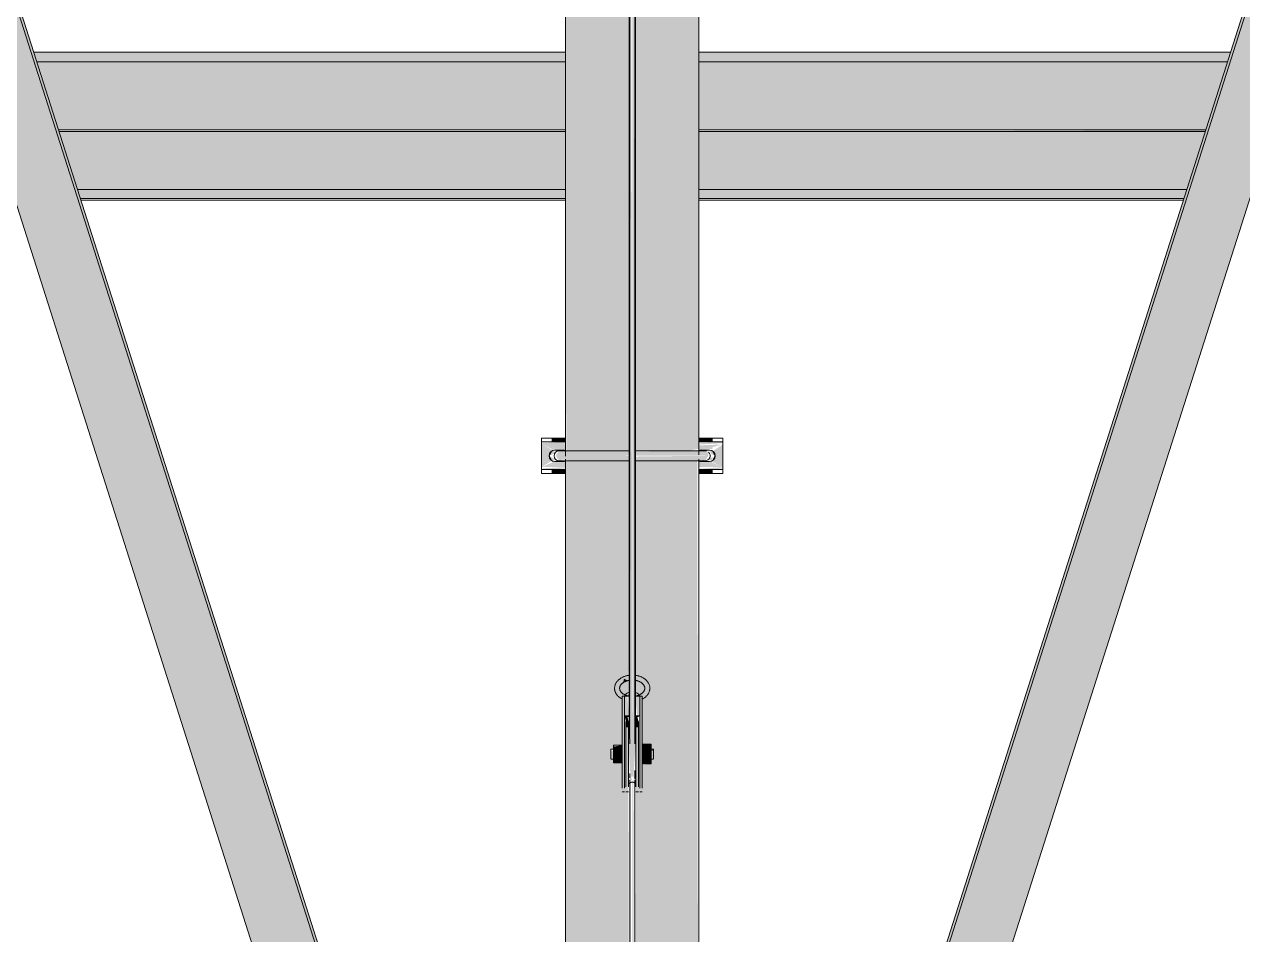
# Model space of a CAD drawing. Header units: inches. Extents: x 21380 to 98133, y -290 to 853.
# Drawn here: x 35887.8 to 35948.3, y 201.2 to 246.4 of the extents above; entities that cross this region are included whole.
import ezdxf

# ---------------------------------------------------------------- set-up
doc = ezdxf.new("R2010")
doc.units = ezdxf.units.IN
doc.header["$MEASUREMENT"] = 0
doc.layers.add('Q-SPCQ', color=91, linetype='Continuous', lineweight=9)
doc.layers.add('S-BEAM', color=12, linetype='Continuous', lineweight=9)

# ---------------------------------------------------------------- blocks, each defined once
blk = doc.blocks.new('Basketball_Backstop-Performance_Sports_Systems-3103-Ceiling_Hung - 27_-0_ to 27_-11 7_8_-652462-Building Section - East_West looking South')
at = {"layer": 'Q-SPCQ'}
h = blk.add_hatch(color=256, dxfattribs=at)
h.paths.add_polyline_path([(-25627.273, 157.563), (-25625.39, 157.563), (-25625.39, 160.188), (-25628.11, 160.188), (-25627.868, 159.431)], flags=0)
h.paths.add_polyline_path([(-25629.425, 164.313), (-25626.288, 164.314), (-25663.62, 281.375), (-25665.189, 281.375), (-25666.612, 280.918), (-25629.426, 164.314)], flags=0)
for points in [[(-25626.154, 164.313), (-25663.487, 281.375), (-25663.62, 281.375), (-25626.288, 164.313)], [(-25618.06, 164.313), (-25580.727, 281.375), (-25580.861, 281.375), (-25618.168, 164.313)], [(-25626.174, 225.687), (-25625.486, 225.687), (-25625.486, 225.875), (-25626.174, 225.875)], [(-25618.174, 225.687), (-25618.174, 225.875), (-25618.861, 225.875), (-25618.861, 225.687)], [(-25626.174, 224.125), (-25625.486, 224.125), (-25625.486, 224.312), (-25626.174, 224.312)], [(-25618.174, 224.125), (-25618.174, 224.312), (-25618.861, 224.312), (-25618.861, 224.125)], [(-25622.611, 213.766), (-25622.39, 213.831), (-25622.579, 213.933)], [(-25622.669, 211.919), (-25622.544, 211.919), (-25622.554, 213.056), (-25622.669, 213.056)], [(-25622.356, 213.056), (-25622.325, 213.14), (-25622.356, 213.14)], [(-25621.794, 211.919), (-25621.669, 211.919), (-25621.669, 213.056), (-25621.794, 213.056)], [(-25622.544, 208.574), (-25622.554, 211.694), (-25622.669, 211.694), (-25622.669, 208.574), (-25622.554, 208.574)], [(-25622.356, 211.509), (-25622.356, 211.807), (-25622.481, 211.807), (-25622.481, 211.509)], [(-25622.481, 208.559), (-25622.356, 208.559), (-25622.356, 211.509), (-25622.481, 211.509), (-25622.481, 208.857)], [(-25622.044, 211.435), (-25622.013, 211.482), (-25622.044, 211.482)], [(-25621.856, 211.509), (-25621.856, 211.807), (-25621.981, 211.807), (-25621.981, 211.509)], [(-25621.981, 208.559), (-25621.856, 208.559), (-25621.856, 211.509), (-25621.981, 211.509), (-25621.981, 208.857)], [(-25621.794, 208.574), (-25621.669, 208.574), (-25621.669, 211.694), (-25621.794, 211.694), (-25621.794, 208.857)], [(-25622.669, 210.183), (-25622.669, 210.621), (-25623.106, 210.554), (-25623.106, 210.183)], [(-25622.325, 210.936), (-25622.294, 210.944), (-25622.325, 210.944)], [(-25621.458, 210.314), (-25621.231, 210.314), (-25621.231, 210.671), (-25621.669, 210.671), (-25621.669, 210.314)], [(-25622.669, 209.746), (-25622.693, 210.183), (-25623.106, 210.183), (-25623.106, 209.746)], [(-25621.669, 209.826), (-25621.231, 209.826), (-25621.231, 210.314), (-25621.669, 210.314), (-25621.669, 210.088)], [(-25621.106, 210.36), (-25621.106, 210.425), (-25621.231, 210.36)], [(-25621.458, 209.695), (-25621.231, 209.695), (-25621.231, 209.826), (-25621.669, 209.826), (-25621.669, 209.695)], [(-25622.169, 145.856), (-25622.061, 145.965), (-25622.044, 146.074), (-25622.106, 208.891), (-25622.169, 208.884), (-25622.169, 149.666)]]:
    blk.add_hatch(color=256, dxfattribs=at).paths.add_polyline_path(points, flags=0)
h = blk.add_hatch(color=256, dxfattribs=at)
h.paths.add_polyline_path([(-25622.294, 157.563), (-25622.294, 160.188), (-25625.39, 160.188), (-25625.374, 157.563), (-25622.389, 157.563)], flags=0)
h.paths.add_polyline_path([(-25622.044, 157.563), (-25618.958, 157.563), (-25618.974, 160.188), (-25622.044, 160.188), (-25622.044, 159.431)], flags=0)
h.paths.add_polyline_path([(-25622.356, 208.884), (-25622.294, 209.122), (-25622.356, 209.061)], flags=0)
h.paths.add_polyline_path([(-25623.323, 224.76), (-25623.656, 224.794), (-25623.479, 224.771)], flags=0)
h.paths.add_polyline_path([(-25625.374, 164.313), (-25622.294, 164.314), (-25622.356, 208.559), (-25622.481, 208.574), (-25622.554, 208.574), (-25622.669, 208.574), (-25622.669, 209.746), (-25623.106, 209.746), (-25623.106, 209.942), (-25623.231, 210.006), (-25623.231, 210.425), (-25623.106, 210.425), (-25623.031, 210.621), (-25622.669, 210.621), (-25622.669, 211.694), (-25622.544, 211.694), (-25622.554, 211.919), (-25622.669, 211.919), (-25622.669, 213.056), (-25622.356, 213.14), (-25622.325, 224.751), (-25625.486, 224.751), (-25625.407, 164.313), (-25625.39, 164.313)], flags=0)
h.paths.add_polyline_path([(-25622.044, 164.313), (-25618.861, 164.314), (-25618.936, 224.792), (-25619.937, 224.75), (-25622.013, 224.75), (-25621.981, 213.056), (-25621.669, 213.056), (-25621.669, 211.919), (-25621.794, 211.919), (-25621.794, 211.694), (-25621.669, 211.641), (-25621.669, 210.671), (-25621.231, 210.671), (-25621.231, 210.425), (-25621.106, 210.36), (-25621.106, 209.942), (-25621.231, 209.942), (-25621.317, 209.695), (-25621.669, 209.641), (-25621.669, 208.574), (-25621.794, 208.574), (-25621.856, 208.559), (-25621.981, 208.559), (-25622.044, 164.314)], flags=0)
h.paths.add_polyline_path([(-25621.806, 210.425), (-25621.794, 210.425), (-25621.856, 210.425)], flags=0)
h.paths.add_polyline_path([(-25622.356, 210.933), (-25622.325, 210.944), (-25622.356, 210.944)], flags=0)
h.paths.add_polyline_path([(-25622.013, 211.459), (-25621.981, 211.509), (-25622.013, 211.482)], flags=0)
h.paths.add_polyline_path([(-25622.611, 213.766), (-25622.579, 213.933), (-25622.39, 213.831)], flags=0)
h.paths.add_polyline_path([(-25621.025, 225.241), (-25620.869, 225.204), (-25620.869, 225.231)], flags=0)
h.paths.add_polyline_path([(-25619.801, 225.187), (-25618.861, 225.346), (-25618.861, 281.375), (-25621.231, 281.295), (-25621.231, 281.179), (-25621.106, 281.114), (-25621.106, 280.696), (-25621.231, 280.696), (-25621.317, 280.45), (-25621.669, 280.45), (-25621.669, 279.238), (-25621.231, 279.238), (-25621.231, 278.991), (-25621.106, 278.927), (-25621.106, 278.509), (-25621.231, 278.509), (-25621.317, 278.262), (-25621.669, 278.208), (-25621.669, 277.141), (-25621.794, 277.141), (-25621.856, 277.126), (-25621.981, 277.126), (-25622.013, 225.249), (-25619.832, 225.195)], flags=0)
h.paths.add_polyline_path([(-25622.356, 277.451), (-25622.325, 277.628), (-25622.356, 277.628)], flags=0)
h.paths.add_polyline_path([(-25623.656, 225.189), (-25622.325, 225.25), (-25622.356, 277.126), (-25622.481, 277.141), (-25622.554, 277.141), (-25622.669, 277.141), (-25622.669, 278.312), (-25623.106, 278.312), (-25623.106, 278.509), (-25623.231, 278.573), (-25623.231, 278.991), (-25623.106, 278.991), (-25623.02, 279.187), (-25622.669, 279.187), (-25622.732, 280.432), (-25623.106, 280.432), (-25623.106, 280.696), (-25623.231, 280.761), (-25623.231, 281.179), (-25623.106, 281.19), (-25623.106, 281.375), (-25625.486, 281.375), (-25625.448, 225.231), (-25624.853, 225.234), (-25623.559, 225.204)], flags=0)
h.paths.add_polyline_path([(-25622.356, 279.5), (-25622.32, 279.579), (-25622.356, 279.511)], flags=0)
h.paths.add_polyline_path([(-25622.018, 280.022), (-25621.981, 280.076), (-25622.018, 280.049)], flags=0)
h = blk.add_hatch(color=256, dxfattribs=at)
h.paths.add_polyline_path([(-25618.168, 157.563), (-25617.075, 157.563), (-25616.238, 160.188), (-25618.958, 160.188), (-25618.958, 157.563)], flags=0)
h.paths.add_polyline_path([(-25618.06, 164.313), (-25614.922, 164.314), (-25577.736, 280.918), (-25579.159, 281.375), (-25580.727, 281.375), (-25618.06, 164.314)], flags=0)
h = blk.add_hatch(color=256, dxfattribs=at)
h.paths.add_polyline_path([(-25622.169, 210.929), (-25622.257, 279.574), (-25622.294, 279.489), (-25622.229, 210.944), (-25622.169, 210.929)], flags=0)
h.paths.add_polyline_path([(-25622.294, 279.643), (-25622.169, 279.952), (-25622.233, 280.288), (-25622.294, 280.276), (-25622.294, 279.749)], flags=0)
h = blk.add_hatch(color=256, dxfattribs=at)
h.paths.add_polyline_path([(-25622.169, 210.929), (-25622.044, 210.944), (-25622.107, 279.596), (-25622.169, 279.649), (-25622.169, 213.14)], flags=0)
h.paths.add_polyline_path([(-25622.044, 279.643), (-25622.107, 280.078), (-25622.169, 280.19), (-25622.081, 279.735), (-25622.044, 279.643)], flags=0)
h = blk.add_hatch(color=256, dxfattribs=at)
h.paths.add_polyline_path([(-25625.58, 225.562), (-25625.486, 225.628), (-25625.486, 225.687), (-25626.674, 225.625), (-25626.674, 225.562), (-25626.09, 225.562)], flags=0)
h.paths.add_polyline_path([(-25618.861, 225.562), (-25617.674, 225.625), (-25617.674, 225.687), (-25618.861, 225.621), (-25618.861, 225.591)], flags=0)
h = blk.add_hatch(color=256, dxfattribs=at)
h.paths.add_polyline_path([(-25626.674, 224.437), (-25625.486, 224.437), (-25625.507, 224.728)], flags=0)
h.paths.add_polyline_path([(-25626.674, 224.437), (-25625.58, 224.719), (-25626.018, 224.719)], flags=0)
h.paths.add_polyline_path([(-25626.674, 224.437), (-25626.158, 224.756), (-25626.289, 224.927), (-25626.261, 225.141), (-25626.09, 225.272), (-25626.674, 225.562)], flags=0)
h.paths.add_polyline_path([(-25617.674, 225.562), (-25618.861, 225.518), (-25618.84, 225.272), (-25618.168, 225.439)], flags=0)
h.paths.add_polyline_path([(-25617.674, 224.437), (-25617.674, 225.562), (-25618.168, 225.227), (-25618.059, 225.073), (-25618.087, 224.859), (-25618.168, 224.684)], flags=0)
h.paths.add_polyline_path([(-25617.674, 224.437), (-25618.33, 224.719), (-25618.768, 224.719), (-25618.168, 224.564)], flags=0)
h.paths.add_polyline_path([(-25618.861, 224.437), (-25617.674, 224.437), (-25618.861, 224.728), (-25618.861, 224.482)], flags=0)
h.paths.add_polyline_path([(-25626.674, 225.562), (-25626.018, 225.281), (-25625.58, 225.281)], flags=0)
h.paths.add_polyline_path([(-25625.486, 225.263), (-25625.486, 225.562), (-25626.674, 225.562), (-25625.507, 225.272)], flags=0)
h.paths.add_polyline_path([(-25618.768, 225.281), (-25618.168, 225.351), (-25618.168, 225.436), (-25618.515, 225.346)], flags=0)
h = blk.add_hatch(color=256, dxfattribs=at)
h.paths.add_polyline_path([(-25618.358, 224.608), (-25618.369, 224.616), (-25618.644, 224.679)], flags=0)
h.paths.add_polyline_path([(-25626.117, 224.676), (-25626.032, 224.728), (-25626.09, 224.907), (-25626.261, 224.926), (-25626.135, 224.706)], flags=0)
h.paths.add_polyline_path([(-25618.231, 224.676), (-25618.168, 224.946), (-25618.332, 224.875), (-25618.257, 224.688)], flags=0)
h.paths.add_polyline_path([(-25625.564, 224.714), (-25625.507, 224.805), (-25625.565, 224.728)], flags=0)
h.paths.add_polyline_path([(-25618.049, 225.002), (-25618.159, 225.199), (-25618.257, 225.312), (-25618.315, 225.272), (-25618.257, 225.093), (-25618.059, 225.006)], flags=0)
h.paths.add_polyline_path([(-25626.299, 225.002), (-25626.015, 225.125), (-25626.117, 225.324), (-25626.297, 225.012)], flags=0)
h.paths.add_polyline_path([(-25625.711, 225.315), (-25625.704, 225.321), (-25625.979, 225.384)], flags=0)
h = blk.add_hatch(color=256, dxfattribs=at)
h.paths.add_polyline_path([(-25622.554, 225), (-25622.325, 225.046), (-25622.325, 225.242), (-25623.656, 225.243), (-25625.821, 225.231), (-25625.963, 225), (-25622.847, 225)], flags=0)
h.paths.add_polyline_path([(-25622.013, 225), (-25618.385, 225), (-25618.424, 225.217), (-25619.188, 225.248), (-25620.001, 225.239), (-25622.013, 225.2), (-25622.013, 225.035)], flags=0)
h = blk.add_hatch(color=256, dxfattribs=at)
h.paths.add_polyline_path([(-25624.364, 224.75), (-25622.325, 224.758), (-25622.325, 225), (-25625.963, 225), (-25625.814, 224.77), (-25625.603, 224.817), (-25625.094, 224.751), (-25624.401, 224.75)], flags=0)
h.paths.add_polyline_path([(-25619.984, 224.75), (-25618.534, 224.77), (-25618.385, 225), (-25622.013, 224.964), (-25622.013, 224.759), (-25621.025, 224.76), (-25620.361, 224.754)], flags=0)
h = blk.add_hatch(color=256, dxfattribs=at)
h.paths.add_polyline_path([(-25618.174, 224.312), (-25617.674, 224.375), (-25617.674, 224.437), (-25618.861, 224.353), (-25618.861, 224.312)], flags=0)
h.paths.add_polyline_path([(-25626.174, 224.312), (-25625.486, 224.375), (-25625.507, 224.437), (-25626.674, 224.375), (-25626.674, 224.312)], flags=0)
h = blk.add_hatch(color=256, dxfattribs=at)
h.paths.add_polyline_path([(-25622.503, 212.083), (-25622.325, 212.083), (-25622.41, 213.056), (-25622.544, 213.056), (-25622.544, 212.083)], flags=0)
h.paths.add_polyline_path([(-25621.794, 212.083), (-25621.794, 213.056), (-25622.014, 213.056), (-25621.926, 212.083), (-25621.834, 212.083)], flags=0)
h = blk.add_hatch(color=256, dxfattribs=at)
h.paths.add_polyline_path([(-25622.356, 211.641), (-25622.325, 211.641), (-25622.411, 212.083), (-25622.544, 212.061), (-25622.481, 211.807), (-25622.356, 211.807)], flags=0)
h.paths.add_polyline_path([(-25622.013, 211.641), (-25621.981, 211.641), (-25621.954, 211.807), (-25621.856, 211.807), (-25621.926, 212.083), (-25622.013, 212.083), (-25622.013, 211.807)], flags=0)
h = blk.add_hatch(color=256, dxfattribs=at)
h.paths.add_polyline_path([(-25622.356, 208.884), (-25622.169, 208.894), (-25622.258, 209.061)], flags=0)
h.paths.add_polyline_path([(-25621.981, 208.884), (-25622.108, 209.061), (-25622.079, 208.889), (-25622.05, 208.888)], flags=0)
h.paths.add_polyline_path([(-25622.258, 209.061), (-25622.105, 209.069), (-25621.981, 210.933), (-25622.356, 210.933), (-25622.282, 209.246), (-25622.233, 209.328), (-25622.257, 209.069)], flags=0)
h = blk.add_hatch(color=256, dxfattribs=at)
h.paths.add_polyline_path([(-25622.544, 209.942), (-25622.481, 210.006), (-25622.544, 209.958)], flags=0)
h.paths.add_polyline_path([(-25621.106, 209.942), (-25621.106, 210.36), (-25621.231, 210.308), (-25621.231, 209.942)], flags=0)
h.paths.add_polyline_path([(-25623.106, 209.942), (-25623.106, 210.36), (-25623.231, 210.308), (-25623.231, 209.942)], flags=0)
h = blk.add_hatch(color=256, dxfattribs=at)
h.paths.add_polyline_path([(-25622.169, 208.894), (-25622.233, 209.062), (-25622.231, 209.011), (-25622.169, 208.895)], flags=0)
h.paths.add_polyline_path([(-25622.169, 145.856), (-25622.233, 208.891), (-25622.294, 208.884), (-25622.227, 145.882), (-25622.197, 145.862)], flags=0)
for p, q in [((-25629.426, 164.314), (-25666.612, 280.918)), ((-25626.288, 164.314), (-25663.62, 281.375)), ((-25626.154, 164.314), (-25663.487, 281.375)), ((-25625.486, 281.375), (-25625.486, 224.989)), ((-25618.861, 225.045), (-25618.861, 281.375)), ((-25580.861, 281.375), (-25618.194, 164.314)), ((-25618.06, 164.314), (-25580.727, 281.375)), ((-25614.922, 164.314), (-25577.736, 280.918)), ((-25622.294, 279.542), (-25622.294, 210.698)), ((-25622.044, 210.698), (-25622.044, 279.542)), ((-25622.325, 277.835), (-25622.325, 210.936)), ((-25622.013, 211.459), (-25622.013, 277.965)), ((-25626.674, 225.875), (-25626.674, 225.687)), ((-25626.674, 225.875), (-25626.674, 225.719)), ((-25626.674, 225.875), (-25626.174, 225.875)), ((-25626.174, 225.875), (-25625.486, 225.875)), ((-25618.861, 225.875), (-25618.174, 225.875)), ((-25618.174, 225.875), (-25617.674, 225.875)), ((-25617.674, 225.687), (-25617.674, 225.875)), ((-25617.674, 225.719), (-25617.674, 225.875)), ((-25626.674, 225.562), (-25626.674, 225.687)), ((-25626.174, 225.687), (-25626.674, 225.687)), ((-25626.674, 224.437), (-25626.674, 225.562)), ((-25626.162, 225.246), (-25626.302, 225.004)), ((-25625.486, 225.687), (-25626.174, 225.687)), ((-25626.018, 225.281), (-25625.58, 225.281)), ((-25618.174, 225.687), (-25618.861, 225.687)), ((-25618.768, 225.281), (-25618.33, 225.281)), ((-25617.674, 225.687), (-25618.174, 225.687)), ((-25618.046, 225.004), (-25618.168, 225.214)), ((-25617.674, 225.687), (-25617.674, 225.562)), ((-25617.674, 225.562), (-25617.674, 224.437)), ((-25626.302, 224.996), (-25626.162, 224.754)), ((-25625.58, 224.719), (-25626.018, 224.719)), ((-25625.486, 224.839), (-25625.486, 164.314)), ((-25618.861, 164.314), (-25618.861, 224.839)), ((-25618.33, 224.719), (-25618.768, 224.719)), ((-25618.168, 224.786), (-25618.046, 224.996)), ((-25626.674, 224.312), (-25626.674, 224.437)), ((-25626.674, 224.312), (-25626.674, 224.125)), ((-25626.674, 224.312), (-25626.174, 224.312)), ((-25626.674, 224.281), (-25626.674, 224.125)), ((-25626.174, 224.125), (-25626.674, 224.125)), ((-25626.174, 224.312), (-25625.486, 224.312)), ((-25625.486, 224.125), (-25626.174, 224.125)), ((-25618.861, 224.312), (-25618.174, 224.312)), ((-25618.174, 224.125), (-25618.861, 224.125)), ((-25618.174, 224.312), (-25617.674, 224.312)), ((-25617.674, 224.125), (-25618.174, 224.125)), ((-25617.674, 224.437), (-25617.674, 224.312)), ((-25617.674, 224.125), (-25617.674, 224.312)), ((-25617.674, 224.125), (-25617.674, 224.281)), ((-25622.669, 211.919), (-25622.669, 213.056)), ((-25622.669, 213.056), (-25622.544, 213.056)), ((-25622.544, 213.056), (-25622.303, 213.056)), ((-25622.544, 213.056), (-25622.544, 211.919)), ((-25622.06, 213.056), (-25621.794, 213.056)), ((-25621.794, 211.919), (-25621.794, 213.056)), ((-25621.794, 213.056), (-25621.669, 213.056)), ((-25621.669, 213.056), (-25621.669, 211.919)), ((-25622.669, 208.491), (-25622.669, 211.919)), ((-25622.303, 212.083), (-25622.544, 212.083)), ((-25622.544, 211.919), (-25622.544, 211.694)), ((-25622.544, 211.919), (-25622.544, 208.491)), ((-25622.356, 212.058), (-25622.481, 212.058)), ((-25621.794, 212.083), (-25622.034, 212.083)), ((-25621.856, 212.058), (-25621.981, 212.058)), ((-25621.794, 208.491), (-25621.794, 211.919)), ((-25621.794, 211.919), (-25621.794, 211.694)), ((-25621.669, 211.919), (-25621.669, 208.491)), ((-25622.481, 211.509), (-25622.481, 211.807)), ((-25622.481, 208.559), (-25622.481, 211.509)), ((-25622.356, 211.807), (-25622.356, 211.509)), ((-25622.356, 211.509), (-25622.356, 208.559)), ((-25622.013, 210.936), (-25622.013, 211.368)), ((-25621.981, 211.509), (-25621.981, 211.807)), ((-25621.981, 208.559), (-25621.981, 211.509)), ((-25621.856, 211.807), (-25621.856, 211.509)), ((-25621.856, 211.509), (-25621.856, 208.559)), ((-25623.106, 210.183), (-25623.106, 210.621)), ((-25623.106, 210.621), (-25622.669, 210.621)), ((-25621.669, 210.671), (-25621.231, 210.671)), ((-25621.231, 210.671), (-25621.231, 210.314)), ((-25622.669, 210.433), (-25623.231, 210.433)), ((-25623.231, 210.36), (-25623.231, 210.425)), ((-25623.231, 209.942), (-25623.231, 210.36)), ((-25623.106, 209.746), (-25623.106, 210.183)), ((-25622.669, 210.183), (-25623.106, 210.183)), ((-25621.106, 210.433), (-25621.669, 210.433)), ((-25621.669, 210.314), (-25621.231, 210.314)), ((-25621.231, 210.314), (-25621.231, 209.826)), ((-25621.106, 210.425), (-25621.106, 210.36)), ((-25621.106, 210.36), (-25621.106, 209.942)), ((-25623.231, 209.933), (-25622.669, 209.933)), ((-25623.106, 209.746), (-25622.669, 209.746)), ((-25621.669, 209.933), (-25621.106, 209.933)), ((-25621.231, 209.826), (-25621.669, 209.826)), ((-25621.669, 209.695), (-25621.231, 209.695)), ((-25621.231, 209.826), (-25621.231, 209.695)), ((-25622.294, 209.226), (-25622.294, 208.997)), ((-25622.294, 208.887), (-25622.294, 145.456)), ((-25622.044, 208.977), (-25622.044, 209.362)), ((-25622.044, 145.456), (-25622.044, 208.887)), ((-25622.669, 208.308), (-25622.544, 208.308)), ((-25622.481, 208.308), (-25622.356, 208.308)), ((-25621.981, 208.308), (-25621.856, 208.308)), ((-25621.794, 208.308), (-25621.669, 208.308))]:
    blk.add_line(p, q, dxfattribs=at)
at = {"layer": 'Q-SPCQ', "flags": 128}
for points in [[(-25622.299, 225.25), (-25622.425, 225.25), (-25622.569, 225.25), (-25622.713, 225.25), (-25622.856, 225.25), (-25622.998, 225.25), (-25623.138, 225.25), (-25623.277, 225.25), (-25623.414, 225.25), (-25623.549, 225.25), (-25623.682, 225.25), (-25623.813, 225.25), (-25623.941, 225.25), (-25624.066, 225.25), (-25624.188, 225.25), (-25624.307, 225.25), (-25624.423, 225.25), (-25624.535, 225.25), (-25624.643, 225.25), (-25624.747, 225.25), (-25624.847, 225.25), (-25624.943, 225.25), (-25625.034, 225.25), (-25625.121, 225.25), (-25625.203, 225.25), (-25625.28, 225.25), (-25625.352, 225.25), (-25625.42, 225.25), (-25625.482, 225.25), (-25625.538, 225.25), (-25625.589, 225.25), (-25625.635, 225.25), (-25625.676, 225.25), (-25625.71, 225.25), (-25625.739, 225.25), (-25625.763, 225.25), (-25625.78, 225.25), (-25625.792, 225.25), (-25625.798, 225.25), (-25625.799, 225.25)], [(-25618.549, 225.25), (-25618.552, 225.25), (-25618.561, 225.25), (-25618.575, 225.25), (-25618.595, 225.25), (-25618.621, 225.25), (-25618.653, 225.25), (-25618.69, 225.25), (-25618.733, 225.25), (-25618.781, 225.25), (-25618.835, 225.25), (-25618.894, 225.25), (-25618.959, 225.25), (-25619.028, 225.25), (-25619.103, 225.25), (-25619.182, 225.25), (-25619.266, 225.25), (-25619.355, 225.25), (-25619.449, 225.25), (-25619.546, 225.25), (-25619.648, 225.25), (-25619.754, 225.25), (-25619.864, 225.25), (-25619.978, 225.25), (-25620.095, 225.25), (-25620.215, 225.25), (-25620.339, 225.25), (-25620.465, 225.25), (-25620.595, 225.25), (-25620.726, 225.25), (-25620.86, 225.25), (-25620.997, 225.25), (-25621.135, 225.25), (-25621.274, 225.25), (-25621.415, 225.25), (-25621.558, 225.25), (-25621.701, 225.25), (-25621.845, 225.25), (-25621.99, 225.25)], [(-25625.799, 224.75), (-25625.796, 224.75), (-25625.787, 224.75), (-25625.773, 224.75), (-25625.753, 224.75), (-25625.727, 224.75), (-25625.695, 224.75), (-25625.658, 224.75), (-25625.615, 224.75), (-25625.567, 224.75), (-25625.513, 224.75), (-25625.454, 224.75), (-25625.389, 224.75), (-25625.32, 224.75), (-25625.245, 224.75), (-25625.166, 224.75), (-25625.082, 224.75), (-25624.993, 224.75), (-25624.899, 224.75), (-25624.801, 224.75), (-25624.699, 224.75), (-25624.593, 224.75), (-25624.484, 224.75), (-25624.37, 224.75), (-25624.253, 224.75), (-25624.133, 224.75), (-25624.009, 224.75), (-25623.882, 224.75), (-25623.753, 224.75), (-25623.622, 224.75), (-25623.487, 224.75), (-25623.351, 224.75), (-25623.213, 224.75), (-25623.074, 224.75), (-25622.932, 224.75), (-25622.79, 224.75), (-25622.647, 224.75), (-25622.503, 224.75), (-25622.358, 224.75)], [(-25622.039, 224.75), (-25621.923, 224.75), (-25621.779, 224.75), (-25621.635, 224.75), (-25621.492, 224.75), (-25621.35, 224.75), (-25621.21, 224.75), (-25621.071, 224.75), (-25620.934, 224.75), (-25620.798, 224.75), (-25620.665, 224.75), (-25620.535, 224.75), (-25620.407, 224.75), (-25620.282, 224.75), (-25620.16, 224.75), (-25620.041, 224.75), (-25619.925, 224.75), (-25619.813, 224.75), (-25619.705, 224.75), (-25619.601, 224.75), (-25619.501, 224.75), (-25619.405, 224.75), (-25619.314, 224.75), (-25619.227, 224.75), (-25619.145, 224.75), (-25619.068, 224.75), (-25618.995, 224.75), (-25618.928, 224.75), (-25618.866, 224.75), (-25618.81, 224.75), (-25618.758, 224.75), (-25618.713, 224.75), (-25618.672, 224.75), (-25618.638, 224.75), (-25618.609, 224.75), (-25618.585, 224.75), (-25618.568, 224.75), (-25618.556, 224.75), (-25618.55, 224.75), (-25618.549, 224.75)], [(-25622.327, 214.098), (-25622.36, 214.093), (-25622.392, 214.087), (-25622.425, 214.081), (-25622.457, 214.073), (-25622.488, 214.064), (-25622.519, 214.055), (-25622.55, 214.044), (-25622.58, 214.033), (-25622.61, 214.02), (-25622.639, 214.007), (-25622.667, 213.993), (-25622.695, 213.978), (-25622.722, 213.963), (-25622.748, 213.946), (-25622.774, 213.929), (-25622.798, 213.911), (-25622.822, 213.892), (-25622.845, 213.872), (-25622.866, 213.851), (-25622.887, 213.83), (-25622.907, 213.808), (-25622.925, 213.785), (-25622.943, 213.762), (-25622.959, 213.737), (-25622.974, 213.713), (-25622.987, 213.687), (-25622.999, 213.661), (-25623.01, 213.635), (-25623.02, 213.608), (-25623.027, 213.581), (-25623.034, 213.553), (-25623.039, 213.525), (-25623.042, 213.497), (-25623.044, 213.469), (-25623.044, 213.453)], [(-25622.794, 213.453), (-25622.793, 213.468), (-25622.792, 213.482), (-25622.79, 213.496), (-25622.787, 213.51), (-25622.784, 213.524), (-25622.779, 213.539), (-25622.774, 213.553), (-25622.768, 213.567), (-25622.76, 213.582), (-25622.752, 213.596), (-25622.743, 213.61), (-25622.733, 213.624), (-25622.723, 213.638), (-25622.711, 213.652), (-25622.698, 213.666), (-25622.684, 213.68), (-25622.67, 213.693), (-25622.654, 213.706), (-25622.638, 213.718), (-25622.621, 213.731), (-25622.602, 213.743), (-25622.584, 213.754), (-25622.564, 213.765), (-25622.543, 213.776), (-25622.522, 213.786), (-25622.501, 213.795), (-25622.478, 213.804), (-25622.455, 213.813), (-25622.432, 213.82), (-25622.407, 213.827), (-25622.383, 213.834), (-25622.358, 213.839), (-25622.333, 213.844)], [(-25621.294, 213.453), (-25621.295, 213.482), (-25621.297, 213.51), (-25621.301, 213.538), (-25621.307, 213.566), (-25621.314, 213.593), (-25621.322, 213.62), (-25621.332, 213.647), (-25621.344, 213.673), (-25621.357, 213.699), (-25621.371, 213.724), (-25621.386, 213.749), (-25621.403, 213.772), (-25621.421, 213.796), (-25621.44, 213.818), (-25621.46, 213.84), (-25621.481, 213.861), (-25621.503, 213.881), (-25621.526, 213.9), (-25621.551, 213.919), (-25621.575, 213.937), (-25621.601, 213.954), (-25621.628, 213.97), (-25621.655, 213.985), (-25621.683, 214), (-25621.712, 214.014), (-25621.741, 214.026), (-25621.771, 214.038), (-25621.802, 214.049), (-25621.832, 214.059), (-25621.864, 214.068), (-25621.896, 214.076), (-25621.928, 214.084), (-25621.96, 214.09), (-25621.993, 214.096), (-25622.026, 214.1)], [(-25622.019, 213.847), (-25621.993, 213.842), (-25621.968, 213.837), (-25621.943, 213.831), (-25621.919, 213.824), (-25621.895, 213.817), (-25621.872, 213.809), (-25621.849, 213.8), (-25621.827, 213.791), (-25621.805, 213.781), (-25621.785, 213.771), (-25621.765, 213.76), (-25621.745, 213.749), (-25621.727, 213.737), (-25621.709, 213.725), (-25621.692, 213.713), (-25621.676, 213.7), (-25621.661, 213.687), (-25621.647, 213.673), (-25621.634, 213.66), (-25621.621, 213.646), (-25621.61, 213.632), (-25621.6, 213.618), (-25621.59, 213.603), (-25621.581, 213.589), (-25621.574, 213.575), (-25621.567, 213.561), (-25621.561, 213.546), (-25621.556, 213.532), (-25621.552, 213.518), (-25621.549, 213.504), (-25621.546, 213.489), (-25621.545, 213.475), (-25621.544, 213.461), (-25621.544, 213.453)], [(-25623.044, 213.453), (-25623.043, 213.425), (-25623.041, 213.397), (-25623.037, 213.369), (-25623.031, 213.341), (-25623.024, 213.314), (-25623.015, 213.286), (-25623.005, 213.26), (-25622.994, 213.234), (-25622.981, 213.208), (-25622.967, 213.183), (-25622.951, 213.158), (-25622.935, 213.134), (-25622.917, 213.111), (-25622.898, 213.089), (-25622.878, 213.067), (-25622.856, 213.046), (-25622.834, 213.026), (-25622.811, 213.006), (-25622.787, 212.988), (-25622.762, 212.97), (-25622.736, 212.953), (-25622.71, 212.937), (-25622.682, 212.921)], [(-25622.319, 213.06), (-25622.344, 213.065), (-25622.369, 213.07), (-25622.394, 213.076), (-25622.419, 213.083), (-25622.442, 213.09), (-25622.466, 213.098), (-25622.489, 213.107), (-25622.511, 213.116), (-25622.532, 213.126), (-25622.553, 213.136), (-25622.573, 213.147), (-25622.592, 213.158), (-25622.611, 213.17), (-25622.629, 213.182), (-25622.645, 213.194), (-25622.661, 213.207), (-25622.677, 213.22), (-25622.691, 213.234), (-25622.704, 213.247), (-25622.716, 213.261), (-25622.728, 213.275), (-25622.738, 213.289), (-25622.748, 213.303), (-25622.756, 213.318), (-25622.764, 213.332), (-25622.771, 213.346), (-25622.776, 213.361), (-25622.781, 213.375), (-25622.785, 213.389), (-25622.789, 213.403), (-25622.791, 213.417), (-25622.793, 213.432), (-25622.794, 213.446), (-25622.794, 213.453)], [(-25621.544, 213.453), (-25621.544, 213.439), (-25621.545, 213.425), (-25621.547, 213.411), (-25621.55, 213.397), (-25621.554, 213.383), (-25621.558, 213.368), (-25621.564, 213.354), (-25621.57, 213.34), (-25621.577, 213.325), (-25621.585, 213.311), (-25621.594, 213.297), (-25621.604, 213.283), (-25621.615, 213.269), (-25621.627, 213.255), (-25621.64, 213.241), (-25621.653, 213.227), (-25621.668, 213.214), (-25621.683, 213.201), (-25621.7, 213.188), (-25621.717, 213.176), (-25621.735, 213.164), (-25621.754, 213.153), (-25621.774, 213.142), (-25621.794, 213.131), (-25621.815, 213.121), (-25621.837, 213.112), (-25621.859, 213.103), (-25621.883, 213.094), (-25621.906, 213.087), (-25621.93, 213.08), (-25621.955, 213.073), (-25621.98, 213.068), (-25622.005, 213.063)], [(-25621.67, 212.914), (-25621.643, 212.928), (-25621.616, 212.944), (-25621.589, 212.961), (-25621.564, 212.978), (-25621.539, 212.996), (-25621.516, 213.015), (-25621.493, 213.035), (-25621.471, 213.056), (-25621.451, 213.077), (-25621.431, 213.099), (-25621.412, 213.122), (-25621.395, 213.145), (-25621.379, 213.169), (-25621.364, 213.194), (-25621.35, 213.22), (-25621.338, 213.246), (-25621.327, 213.272), (-25621.318, 213.299), (-25621.31, 213.326), (-25621.304, 213.354), (-25621.299, 213.382), (-25621.296, 213.41), (-25621.294, 213.438), (-25621.294, 213.453)], [(-25622.356, 211.683), (-25622.352, 211.676), (-25622.346, 211.668), (-25622.341, 211.661), (-25622.336, 211.655), (-25622.33, 211.648), (-25622.324, 211.642), (-25622.317, 211.636), (-25622.311, 211.63), (-25622.304, 211.624), (-25622.297, 211.619)], [(-25622.041, 211.619), (-25622.034, 211.624), (-25622.027, 211.63), (-25622.02, 211.636), (-25622.014, 211.642), (-25622.008, 211.648), (-25622.002, 211.655), (-25621.996, 211.662), (-25621.991, 211.669), (-25621.986, 211.676), (-25621.981, 211.683)], [(-25621.981, 208.683), (-25621.986, 208.69), (-25621.991, 208.698), (-25621.996, 208.705), (-25622.002, 208.711), (-25622.008, 208.718), (-25622.014, 208.724), (-25622.02, 208.73), (-25622.027, 208.736), (-25622.034, 208.742), (-25622.041, 208.747), (-25622.048, 208.752), (-25622.056, 208.757), (-25622.063, 208.761), (-25622.071, 208.765), (-25622.079, 208.769), (-25622.087, 208.772), (-25622.095, 208.775), (-25622.104, 208.778), (-25622.112, 208.781), (-25622.121, 208.783), (-25622.129, 208.784), (-25622.138, 208.786), (-25622.147, 208.787), (-25622.156, 208.788), (-25622.164, 208.788), (-25622.173, 208.788), (-25622.182, 208.788), (-25622.191, 208.787), (-25622.2, 208.786), (-25622.208, 208.784), (-25622.217, 208.783), (-25622.225, 208.78), (-25622.234, 208.778), (-25622.242, 208.775), (-25622.25, 208.772), (-25622.259, 208.769), (-25622.267, 208.765), (-25622.274, 208.761), (-25622.282, 208.757), (-25622.289, 208.752), (-25622.297, 208.747), (-25622.304, 208.742), (-25622.311, 208.736), (-25622.317, 208.73), (-25622.324, 208.724), (-25622.33, 208.718), (-25622.336, 208.711), (-25622.341, 208.705), (-25622.347, 208.698), (-25622.352, 208.69), (-25622.356, 208.683)]]:
    blk.add_lwpolyline(points, dxfattribs=at)
at = {"layer": 'Q-SPCQ'}
for centre, radius, start, end in [((-25626.018, 225), 0.281, 90, 270), ((-25625.799, 225), 0.25, 90, 270), ((-25625.58, 225), 0.281, 75, 90), ((-25618.768, 225), 0.281, 90, 105), ((-25618.549, 225), 0.25, 90, 105), ((-25618.549, 225), 0.25, 75, 90), ((-25618.549, 225), 0.25, 270, 45), ((-25618.33, 225), 0.281, 270, 90), ((-25625.799, 225), 0.25, 270, 285), ((-25625.58, 225), 0.281, 270, 285), ((-25618.768, 225), 0.281, 255, 270), ((-25618.549, 225), 0.25, 255, 270)]:
    blk.add_arc(centre, radius, start, end, dxfattribs=at)
for start_param, end_param in [(2.094395, 2.879793), (0.261799, 1.047198)]:
    blk.add_ellipse((-25622.169, 213.011), major_axis=(0.375, 0), ratio=0.707107, start_param=start_param, end_param=end_param, dxfattribs=at)
blk = doc.blocks.new('Girt_Z - 10_D-V237-Building Section - East_West looking South')
at = {"layer": 'S-BEAM'}
h = blk.add_hatch(color=256, dxfattribs=at)
h.paths.add_polyline_path([(-24714.675, 244.563), (-24598.165, 244.563), (-24597.721, 245.045), (-24758.57, 245.045), (-24758.043, 244.563), (-24716.646, 244.563)], flags=0)
h.paths.add_polyline_path([(-26263.39, 244.563), (-25985.89, 244.563), (-25985.89, 245.045), (-26263.39, 245.045)], flags=0)
h.paths.add_polyline_path([(-24759.465, 244.563), (-24759.91, 245.045), (-24817.89, 245.045), (-24817.89, 244.563), (-24784.715, 244.563)], flags=0)
h.paths.add_polyline_path([(-25975.89, 244.563), (-25972.544, 244.563), (-25972.544, 245.045), (-25975.89, 245.045)], flags=0)
h.paths.add_polyline_path([(-25944.544, 244.563), (-25774.23, 244.563), (-25773.979, 245.045), (-25944.544, 245.045)], flags=0)
h.paths.add_polyline_path([(-24827.89, 244.563), (-24827.89, 245.045), (-24923.609, 245.045), (-24923.763, 244.563), (-24889.993, 244.563)], flags=0)
h.paths.add_polyline_path([(-25728.363, 244.563), (-25696.39, 244.563), (-25696.39, 245.045), (-25730.321, 245.039), (-25731.309, 244.563), (-25730.178, 244.563)], flags=0)
h.paths.add_polyline_path([(-24596.805, 244.563), (-24538.39, 244.563), (-24538.39, 245.045), (-24596.361, 245.045)], flags=0)
h.paths.add_polyline_path([(-24927.034, 244.563), (-24926.88, 245.045), (-24953.294, 245.045), (-24953.294, 244.563), (-24942.632, 244.563)], flags=0)
h.paths.add_polyline_path([(-25686.39, 244.563), (-25655.018, 244.563), (-25655.172, 245.045), (-25686.39, 245.045)], flags=0)
h.paths.add_polyline_path([(-24528.39, 244.563), (-24248.89, 244.563), (-24248.89, 245.045), (-24528.39, 245.045)], flags=0)
h.paths.add_polyline_path([(-24959.919, 244.563), (-24959.919, 245.045), (-24986.333, 245.045), (-24986.179, 244.563), (-24960.179, 244.563)], flags=0)
h.paths.add_polyline_path([(-25651.747, 244.563), (-25625.486, 244.563), (-25625.486, 245.045), (-25651.9, 245.045)], flags=0)
h.paths.add_polyline_path([(-25618.861, 244.563), (-25592.601, 244.563), (-25592.447, 245.045), (-25618.861, 245.045)], flags=0)
h.paths.add_polyline_path([(-24998.199, 244.563), (-24989.451, 244.563), (-24989.604, 245.045), (-25107.39, 245.045), (-25107.39, 244.563), (-25001.045, 244.563)], flags=0)
h.paths.add_polyline_path([(-25577.736, 244.563), (-25406.89, 244.563), (-25406.89, 245.045), (-25589.176, 245.045), (-25589.33, 244.563), (-25580.582, 244.563)], flags=0)
h.paths.add_polyline_path([(-25117.39, 244.563), (-25117.39, 245.045), (-25396.89, 245.045), (-25396.89, 244.563), (-25170.735, 244.563)], flags=0)
h.paths.add_polyline_path([(-23907.396, 244.563), (-23669.89, 244.563), (-23669.89, 245.045), (-23949.39, 245.045), (-23949.39, 244.563)], flags=0)
h.paths.add_polyline_path([(-23959.39, 244.563), (-23959.39, 245.045), (-24238.89, 245.045), (-24238.89, 244.563), (-23977.582, 244.563)], flags=0)
h.paths.add_polyline_path([(-23659.89, 244.563), (-23601.465, 244.563), (-23601.91, 245.045), (-23659.89, 245.045)], flags=0)
h.paths.add_polyline_path([(-23600.126, 244.563), (-23440.165, 244.563), (-23439.721, 245.045), (-23600.57, 245.045)], flags=0)
h.paths.add_polyline_path([(-23438.805, 244.563), (-23380.39, 244.563), (-23380.39, 245.045), (-23438.361, 245.045)], flags=0)
h.paths.add_polyline_path([(-23370.39, 244.563), (-23090.89, 244.563), (-23090.89, 245.045), (-23370.39, 245.045)], flags=0)
h.paths.add_polyline_path([(-23080.89, 244.563), (-22843.89, 244.563), (-22843.89, 245.045), (-23080.89, 245.045)], flags=0)
h.paths.add_polyline_path([(-22811.89, 244.563), (-22799.39, 244.563), (-22799.39, 245.045), (-22811.89, 245.045), (-22811.89, 244.795)], flags=0)
h = blk.add_hatch(color=256, dxfattribs=at)
h.paths.add_polyline_path([(-24924.839, 241.188), (-24827.89, 241.188), (-24827.89, 244.563), (-24923.763, 244.563)], flags=0)
h.paths.add_polyline_path([(-26258.61, 241.188), (-25985.89, 241.188), (-25985.89, 244.563), (-26263.39, 244.563), (-26263.39, 241.188)], flags=0)
h.paths.add_polyline_path([(-25975.89, 241.188), (-25972.544, 241.188), (-25972.544, 244.563), (-25975.89, 244.563), (-25975.89, 242.436)], flags=0)
h.paths.add_polyline_path([(-25944.544, 241.188), (-25775.789, 241.188), (-25774.784, 243.498), (-25774.23, 244.563), (-25944.544, 244.563), (-25944.544, 241.363)], flags=0)
h.paths.add_polyline_path([(-25733.681, 241.188), (-25696.39, 241.188), (-25696.39, 244.563), (-25731.38, 244.563), (-25732.219, 244.134), (-25735.764, 241.889), (-25736.659, 241.188), (-25734.198, 241.188)], flags=0)
h.paths.add_polyline_path([(-25686.39, 241.188), (-25653.942, 241.188), (-25655.018, 244.563), (-25686.39, 244.563)], flags=0)
h.paths.add_polyline_path([(-25650.67, 241.188), (-25625.486, 241.188), (-25625.486, 244.563), (-25651.747, 244.563)], flags=0)
h.paths.add_polyline_path([(-25618.861, 241.188), (-25593.678, 241.188), (-25592.601, 244.563), (-25618.861, 244.563), (-25618.861, 242.436)], flags=0)
h.paths.add_polyline_path([(-25577.736, 241.188), (-25406.89, 241.188), (-25406.89, 244.563), (-25589.33, 244.563), (-25590.406, 241.188), (-25580.582, 241.188)], flags=0)
h.paths.add_polyline_path([(-25396.89, 241.188), (-25117.39, 241.188), (-25117.39, 244.563), (-25396.89, 244.563)], flags=0)
h.paths.add_polyline_path([(-25107.39, 241.188), (-24988.374, 241.188), (-24989.451, 244.563), (-25107.39, 244.563)], flags=0)
h.paths.add_polyline_path([(-24985.103, 241.188), (-24959.919, 241.188), (-24959.919, 244.563), (-24986.179, 244.563)], flags=0)
h.paths.add_polyline_path([(-24953.294, 241.188), (-24928.11, 241.188), (-24927.034, 244.563), (-24953.294, 244.563), (-24953.294, 242.436)], flags=0)
h.paths.add_polyline_path([(-24817.89, 241.188), (-24756.355, 241.188), (-24759.465, 244.563), (-24817.89, 244.563)], flags=0)
h.paths.add_polyline_path([(-24755.015, 241.188), (-24601.275, 241.188), (-24598.165, 244.563), (-24758.126, 244.563)], flags=0)
h.paths.add_polyline_path([(-24599.916, 241.188), (-24538.39, 241.188), (-24538.39, 244.563), (-24596.805, 244.563)], flags=0)
h.paths.add_polyline_path([(-24528.39, 241.188), (-24248.89, 241.188), (-24248.89, 244.563), (-24528.39, 244.563)], flags=0)
h.paths.add_polyline_path([(-23659.89, 241.188), (-23598.355, 241.188), (-23601.465, 244.563), (-23659.89, 244.563)], flags=0)
h.paths.add_polyline_path([(-23486.283, 241.188), (-23443.275, 241.188), (-23440.165, 244.563), (-23600.126, 244.563), (-23596.938, 241.188), (-23556.469, 241.188)], flags=0)
h.paths.add_polyline_path([(-23669.89, 241.188), (-23669.89, 244.563), (-23949.39, 244.563), (-23949.39, 241.188), (-23696.84, 241.188)], flags=0)
h.paths.add_polyline_path([(-22799.39, 241.188), (-22799.39, 244.563), (-22811.89, 244.563), (-22811.89, 241.188), (-22801.974, 241.188)], flags=0)
h.paths.add_polyline_path([(-23959.39, 241.188), (-23959.39, 244.563), (-24238.89, 244.563), (-24238.89, 241.188), (-23977.582, 241.188)], flags=0)
h.paths.add_polyline_path([(-23441.916, 241.188), (-23380.39, 241.188), (-23380.39, 244.563), (-23438.805, 244.563)], flags=0)
h.paths.add_polyline_path([(-23370.39, 241.188), (-23090.89, 241.188), (-23090.89, 244.563), (-23370.39, 244.563)], flags=0)
h.paths.add_polyline_path([(-22843.89, 241.188), (-22843.89, 244.563), (-23080.89, 244.563), (-23080.89, 241.188), (-22844.237, 241.188)], flags=0)
h = blk.add_hatch(color=256, dxfattribs=at)
h.paths.add_polyline_path([(-22799.39, 238.223), (-22799.39, 241.112), (-22811.89, 241.112), (-22811.89, 238.223), (-22801.974, 238.223)], flags=0)
h.paths.add_polyline_path([(-26258.61, 238.223), (-25985.89, 238.223), (-25985.89, 241.112), (-26263.39, 241.112), (-26263.39, 238.223)], flags=0)
h.paths.add_polyline_path([(-25975.89, 238.223), (-25972.544, 238.254), (-25972.544, 241.112), (-25975.89, 241.112), (-25975.89, 238.632)], flags=0)
h.paths.add_polyline_path([(-25944.544, 238.223), (-25777.017, 238.223), (-25775.821, 241.112), (-25944.544, 241.112), (-25944.544, 238.632)], flags=0)
h.paths.add_polyline_path([(-22844.028, 238.223), (-22843.89, 238.223), (-22843.89, 241.112), (-23080.89, 241.112), (-23080.89, 238.223), (-22845.84, 238.223)], flags=0)
h.paths.add_polyline_path([(-25736.912, 238.223), (-25696.39, 238.223), (-25696.39, 241.112), (-25736.755, 241.112), (-25738.726, 239.461), (-25739.965, 238.223), (-25738.235, 238.223)], flags=0)
h.paths.add_polyline_path([(-23090.89, 238.223), (-23090.89, 241.112), (-23370.39, 241.112), (-23370.39, 238.223), (-23135.356, 238.223)], flags=0)
h.paths.add_polyline_path([(-23380.39, 238.223), (-23380.39, 241.112), (-23441.985, 241.112), (-23444.648, 238.223), (-23381.005, 238.223)], flags=0)
h.paths.add_polyline_path([(-25686.39, 238.223), (-25652.996, 238.223), (-25653.918, 241.112), (-25686.39, 241.112)], flags=0)
h.paths.add_polyline_path([(-23446.008, 238.223), (-23443.345, 241.112), (-23596.945, 241.112), (-23594.21, 238.223), (-23448.126, 238.223)], flags=0)
h.paths.add_polyline_path([(-25649.725, 238.223), (-25625.486, 238.223), (-25625.486, 241.112), (-25650.646, 241.112)], flags=0)
h.paths.add_polyline_path([(-25618.861, 238.223), (-25594.623, 238.223), (-25593.702, 241.112), (-25618.861, 241.112)], flags=0)
h.paths.add_polyline_path([(-25577.736, 238.223), (-25406.89, 238.223), (-25406.89, 241.112), (-25590.43, 241.112), (-25591.352, 238.223), (-25580.582, 238.223)], flags=0)
h.paths.add_polyline_path([(-23595.623, 238.223), (-23598.286, 241.112), (-23659.89, 241.112), (-23659.89, 238.223), (-23626.654, 238.223)], flags=0)
h.paths.add_polyline_path([(-25396.89, 238.223), (-25117.39, 238.223), (-25117.39, 241.112), (-25396.89, 241.112)], flags=0)
h.paths.add_polyline_path([(-23669.89, 238.223), (-23669.89, 241.112), (-23949.39, 241.112), (-23949.39, 238.223), (-23696.84, 238.223)], flags=0)
h.paths.add_polyline_path([(-25107.39, 238.223), (-24987.429, 238.223), (-24988.35, 241.112), (-25107.39, 241.112)], flags=0)
h.paths.add_polyline_path([(-23959.39, 238.223), (-23959.39, 241.112), (-24238.89, 241.112), (-24238.89, 238.223), (-23977.582, 238.223)], flags=0)
h.paths.add_polyline_path([(-24984.157, 238.223), (-24959.919, 238.223), (-24959.919, 241.112), (-24985.079, 241.112)], flags=0)
h.paths.add_polyline_path([(-24248.89, 238.223), (-24248.89, 241.112), (-24528.39, 241.112), (-24528.39, 238.223), (-24258.324, 238.223)], flags=0)
h.paths.add_polyline_path([(-24953.294, 238.223), (-24929.056, 238.223), (-24928.134, 241.112), (-24953.294, 241.112)], flags=0)
h.paths.add_polyline_path([(-24925.784, 238.223), (-24827.89, 238.223), (-24827.89, 241.112), (-24924.863, 241.112), (-24925.086, 240.413)], flags=0)
h.paths.add_polyline_path([(-24538.39, 238.223), (-24538.39, 241.112), (-24599.985, 241.112), (-24602.648, 238.223), (-24539.066, 238.223)], flags=0)
h.paths.add_polyline_path([(-24817.89, 238.223), (-24753.623, 238.223), (-24756.286, 241.112), (-24817.89, 241.112)], flags=0)
h.paths.add_polyline_path([(-24604.008, 238.223), (-24601.345, 241.112), (-24754.945, 241.112), (-24752.21, 238.223), (-24606.126, 238.223)], flags=0)
h = blk.add_hatch(color=256, dxfattribs=at)
h.paths.add_polyline_path([(-25117.39, 241.112), (-25117.39, 241.188), (-25170.735, 241.112)], flags=0)
h.paths.add_polyline_path([(-22799.39, 241.112), (-22799.39, 241.187), (-22801.974, 241.112)], flags=0)
h.paths.add_polyline_path([(-22843.89, 241.112), (-22843.89, 241.188), (-22844.254, 241.112)], flags=0)
h.paths.add_polyline_path([(-25653.918, 241.112), (-25653.942, 241.188), (-25662.034, 241.112)], flags=0)
h.paths.add_polyline_path([(-23090.89, 241.112), (-23090.89, 241.188), (-23135.356, 241.112)], flags=0)
h.paths.add_polyline_path([(-25406.89, 241.112), (-25406.89, 241.188), (-25451.477, 241.112)], flags=0)
h.paths.add_polyline_path([(-23380.39, 241.112), (-23380.39, 241.188), (-23381.005, 241.112)], flags=0)
h.paths.add_polyline_path([(-23598.286, 241.112), (-23598.355, 241.188), (-23626.654, 241.112)], flags=0)
h.paths.add_polyline_path([(-24538.39, 241.112), (-24538.39, 241.188), (-24539.066, 241.112)], flags=0)
h.paths.add_polyline_path([(-25593.702, 241.112), (-25593.678, 241.188), (-25609.394, 241.112)], flags=0)
h.paths.add_polyline_path([(-23669.89, 241.112), (-23669.89, 241.188), (-23696.84, 241.112)], flags=0)
h = blk.add_hatch(color=256, dxfattribs=at)
h.paths.add_polyline_path([(-22799.39, 237.774), (-22799.39, 238.223), (-22811.89, 238.223), (-22811.89, 237.774), (-22801.974, 237.774)], flags=0)
h.paths.add_polyline_path([(-26263.39, 237.774), (-25985.89, 237.774), (-25985.89, 238.223), (-26263.39, 238.223)], flags=0)
h.paths.add_polyline_path([(-25975.89, 237.774), (-25972.544, 237.774), (-25972.544, 238.223), (-25975.89, 238.223)], flags=0)
h.paths.add_polyline_path([(-22843.89, 237.774), (-22843.89, 238.223), (-23080.89, 238.223), (-23080.89, 237.774), (-22845.84, 237.774)], flags=0)
h.paths.add_polyline_path([(-25944.544, 237.774), (-25777.168, 237.85), (-25777.074, 238.223), (-25944.544, 238.223)], flags=0)
h.paths.add_polyline_path([(-23090.89, 237.774), (-23090.89, 238.223), (-23370.39, 238.223), (-23370.39, 237.774), (-23135.356, 237.774)], flags=0)
h.paths.add_polyline_path([(-25738.235, 237.774), (-25696.39, 237.774), (-25696.39, 238.223), (-25740.026, 238.161), (-25740.414, 237.774), (-25739.716, 237.774)], flags=0)
h.paths.add_polyline_path([(-23380.39, 237.774), (-23380.39, 238.223), (-23444.648, 238.223), (-23445.062, 237.774), (-23381.005, 237.774)], flags=0)
h.paths.add_polyline_path([(-23446.422, 237.774), (-23446.008, 238.223), (-23594.282, 238.223), (-23593.797, 237.774), (-23448.126, 237.774)], flags=0)
h.paths.add_polyline_path([(-25686.39, 237.774), (-25652.853, 237.774), (-25652.996, 238.223), (-25686.39, 238.223)], flags=0)
h.paths.add_polyline_path([(-25649.582, 237.774), (-25625.486, 237.774), (-25625.486, 238.223), (-25649.725, 238.223)], flags=0)
h.paths.add_polyline_path([(-25618.861, 237.774), (-25594.766, 237.774), (-25594.623, 238.223), (-25618.861, 238.223)], flags=0)
h.paths.add_polyline_path([(-23595.209, 237.774), (-23595.623, 238.223), (-23659.89, 238.223), (-23659.89, 237.774), (-23626.654, 237.774)], flags=0)
h.paths.add_polyline_path([(-25577.736, 237.774), (-25406.89, 237.774), (-25406.89, 238.223), (-25591.352, 238.223), (-25591.495, 237.774), (-25580.582, 237.774)], flags=0)
h.paths.add_polyline_path([(-23669.89, 237.774), (-23669.89, 238.223), (-23949.39, 238.223), (-23949.39, 237.774), (-23696.84, 237.774)], flags=0)
h.paths.add_polyline_path([(-25396.89, 237.774), (-25117.39, 237.774), (-25117.39, 238.223), (-25396.89, 238.223)], flags=0)
h.paths.add_polyline_path([(-23959.39, 237.774), (-23959.39, 238.223), (-24238.89, 238.223), (-24238.89, 237.774), (-23977.582, 237.774)], flags=0)
h.paths.add_polyline_path([(-25107.39, 237.774), (-24987.285, 237.774), (-24987.429, 238.223), (-25107.39, 238.223)], flags=0)
h.paths.add_polyline_path([(-24248.89, 237.774), (-24248.89, 238.223), (-24528.39, 238.223), (-24528.39, 237.774), (-24258.324, 237.774)], flags=0)
h.paths.add_polyline_path([(-24984.014, 237.774), (-24959.919, 237.774), (-24959.919, 238.223), (-24984.157, 238.223)], flags=0)
h.paths.add_polyline_path([(-24538.39, 237.774), (-24538.39, 238.223), (-24602.648, 238.223), (-24603.062, 237.774), (-24539.066, 237.774)], flags=0)
h.paths.add_polyline_path([(-24953.294, 237.774), (-24929.199, 237.774), (-24929.056, 238.223), (-24953.294, 238.223)], flags=0)
h.paths.add_polyline_path([(-24925.928, 237.774), (-24827.89, 237.774), (-24827.89, 238.223), (-24925.784, 238.223)], flags=0)
h.paths.add_polyline_path([(-24604.422, 237.774), (-24604.008, 238.223), (-24752.282, 238.223), (-24751.797, 237.774), (-24606.126, 237.774)], flags=0)
h.paths.add_polyline_path([(-24817.89, 237.774), (-24753.209, 237.774), (-24753.623, 238.223), (-24817.89, 238.223)], flags=0)
for p, q in [((-25651.9, 245.045), (-25625.486, 245.045)), ((-25651.747, 244.563), (-25625.486, 244.563)), ((-25618.861, 245.045), (-25592.447, 245.045)), ((-25618.861, 244.563), (-25592.601, 244.563)), ((-25650.67, 241.188), (-25625.486, 241.188)), ((-25650.646, 241.112), (-25625.486, 241.112)), ((-25618.861, 241.188), (-25593.678, 241.188)), ((-25618.861, 241.112), (-25593.702, 241.112)), ((-25649.725, 238.223), (-25625.486, 238.223)), ((-25618.861, 238.223), (-25594.623, 238.223)), ((-25649.582, 237.774), (-25625.486, 237.774)), ((-25649.555, 237.69), (-25625.486, 237.69)), ((-25618.861, 237.774), (-25594.766, 237.774)), ((-25618.861, 237.69), (-25594.793, 237.69))]:
    blk.add_line(p, q, dxfattribs=at)

msp = doc.modelspace()

# ---------------------------------------------------------------- block references
at = {"layer": 'Q-SPCQ'}
msp.add_blockref('Basketball_Backstop-Performance_Sports_Systems-3103-Ceiling_Hung - 27_-0_ to 27_-11 7_8_-652462-Building Section - East_West looking South', (61540.169, 0), dxfattribs=at)
at = {"layer": 'S-BEAM'}
msp.add_blockref('Girt_Z - 10_D-V237-Building Section - East_West looking South', (61540.169, 0), dxfattribs=at)

doc.saveas('drawing.dxf')
